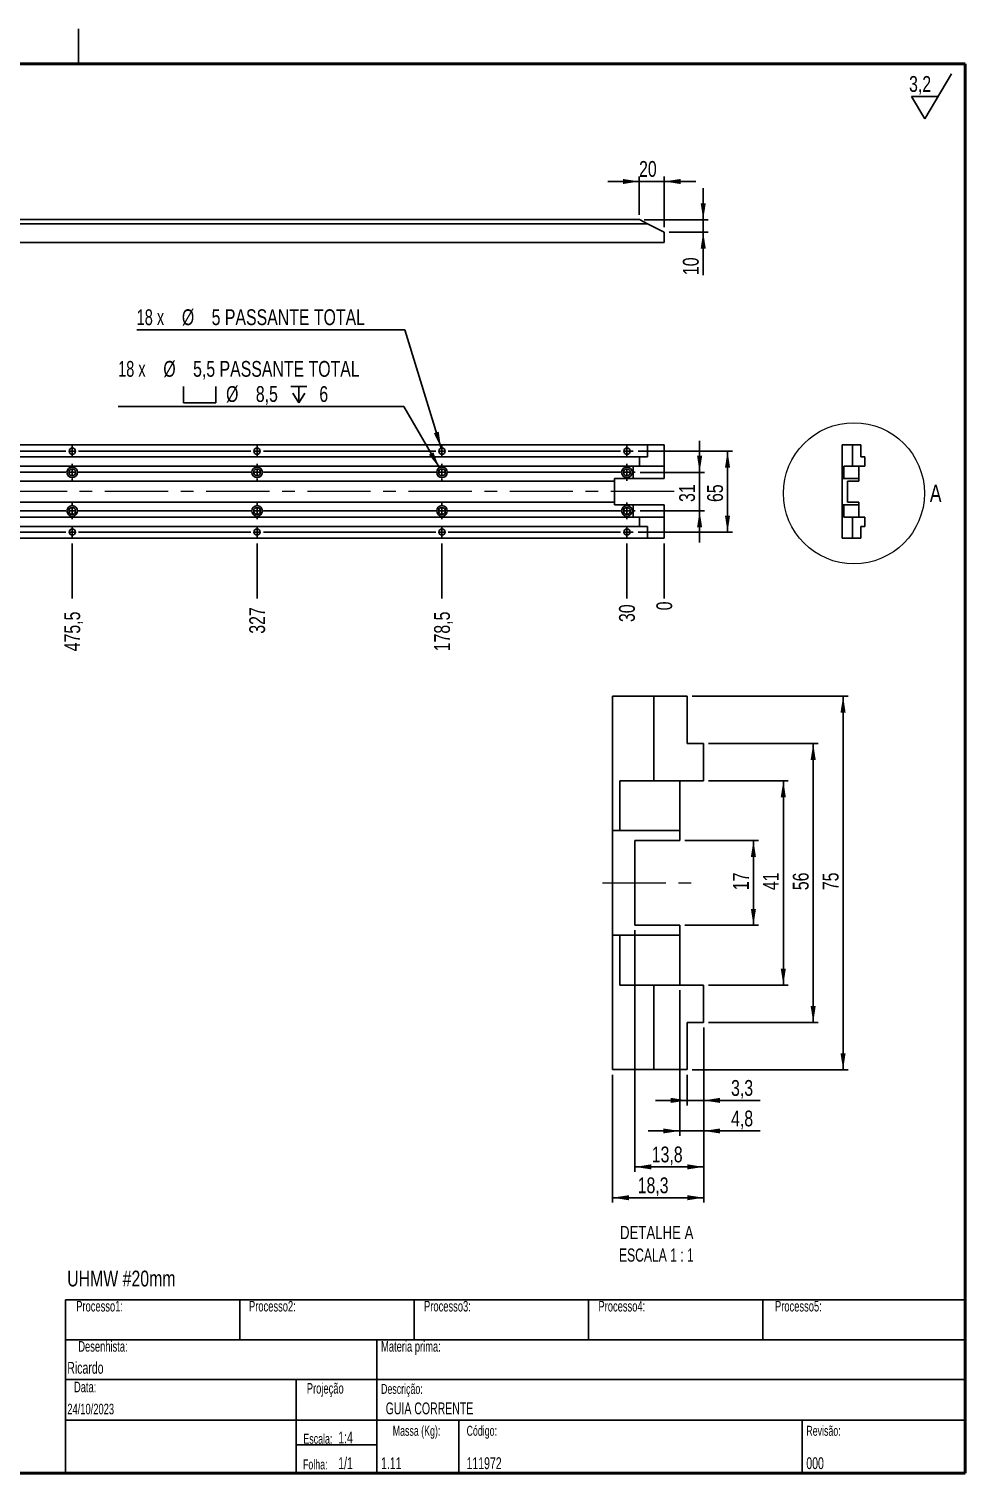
# Model space of a CAD drawing. Header units: millimetres. Extents: x 25 to 1653, y 0 to 1188.
# Drawn here: x 900 to 1653, y 28 to 1188 of the extents above; entities that cross this region are included whole.
import ezdxf

# ---------------------------------------------------------------- set-up
doc = ezdxf.new("R2010")
doc.units = ezdxf.units.MM
doc.header["$LTSCALE"] = 4
doc.linetypes.add('CENTERX2', pattern=[20.32, 12.7, -2.54, 2.54, -2.54])
doc.layers.add('CONTORNO', color=7, linetype='Continuous', lineweight=25)
doc.layers.add('DIMENSÃO', color=7, linetype='Continuous')
doc.styles.add('SLDTEXTSTYLE0', font='TXT', dxfattribs={"width": 0.663})
doc.styles.add('SLDTEXTSTYLE1', font='TXT', dxfattribs={"width": 0.75})
doc.styles.add('SLDTEXTSTYLE6', font='TXT', dxfattribs={"width": 0.6875})
doc.dimstyles.new('SLDDIMSTYLE0', dxfattribs={"dimtxt": 12.7, "dimasz": 13.208, "dimexe": 0, "dimexo": 0.0625, "dimgap": 3.175, "dimtad": 0, "dimtih": 1, "dimtoh": 1, "dimdec": 0, "dimrnd": 1e-09, "dimdsep": 46, "dimtxsty": 'SLDTEXTSTYLE1', "dimblk1": 'NONE', "dimblk2": 'NONE', "dimsah": 1, "dimcen": 0.09, "dimadec": 0, "dimazin": 2, "dimtfac": 1, "dimtdec": 0, "dimtofl": 0, "dimtmove": 0, "dimatfit": 3, "dimldrblk": 'NONE', "dimfxl": 0, "dimfrac": 2, "dimtolj": 1, "dimtzin": 12, "dimarcsym": 0})
doc.dimstyles.new('SLDDIMSTYLE1', dxfattribs={"dimtxt": 12.7, "dimasz": 13.208, "dimexe": 0, "dimexo": 0.0625, "dimgap": 3.175, "dimtad": 0, "dimtih": 1, "dimtoh": 1, "dimdec": 3, "dimrnd": 1e-09, "dimzin": 12, "dimdsep": 46, "dimtxsty": 'SLDTEXTSTYLE1', "dimblk1": 'NONE', "dimblk2": 'NONE', "dimsah": 1, "dimcen": 0.09, "dimadec": 0, "dimazin": 3, "dimtfac": 1, "dimtdec": 3, "dimtofl": 0, "dimtmove": 0, "dimatfit": 3, "dimldrblk": 'NONE', "dimfxl": 0, "dimfrac": 2, "dimtolj": 1, "dimtzin": 12, "dimarcsym": 0})
doc.dimstyles.new('SLDDIMSTYLE2', dxfattribs={"dimtxt": 12.7, "dimasz": 13.208, "dimexe": 0, "dimexo": 0.0625, "dimgap": 3.175, "dimtad": 1, "dimdec": 3, "dimrnd": 1e-09, "dimzin": 12, "dimdsep": 46, "dimtxsty": 'SLDTEXTSTYLE1', "dimsah": 1, "dimcen": 0.09, "dimadec": 0, "dimazin": 3, "dimtfac": 1, "dimtdec": 3, "dimtmove": 0, "dimatfit": 0, "dimfxl": 0, "dimfrac": 2, "dimtolj": 1, "dimtzin": 12, "dimarcsym": 0})
doc.dimstyles.new('SLDDIMSTYLE3', dxfattribs={"dimtxt": 12.7, "dimasz": 13.208, "dimexe": 0, "dimexo": 0.0625, "dimgap": 3.175, "dimtad": 1, "dimdec": 3, "dimrnd": 1e-09, "dimzin": 12, "dimdsep": 46, "dimtxsty": 'SLDTEXTSTYLE1', "dimsah": 1, "dimcen": 0.09, "dimadec": 0, "dimazin": 3, "dimtfac": 1, "dimtdec": 3, "dimtofl": 0, "dimtmove": 0, "dimatfit": 3, "dimfxl": 0, "dimfrac": 2, "dimtolj": 1, "dimtzin": 12, "dimarcsym": 0})
doc.dimstyles.new('SLDDIMSTYLE4', dxfattribs={"dimtxt": 12.7, "dimasz": 13.208, "dimexe": 0, "dimexo": 0.0625, "dimgap": 3.175, "dimtad": 0, "dimtih": 1, "dimtoh": 1, "dimdec": 6, "dimrnd": 1e-09, "dimzin": 12, "dimdsep": 46, "dimtxsty": 'SLDTEXTSTYLE1', "dimsah": 1, "dimcen": 0, "dimadec": 0, "dimazin": 3, "dimtfac": 1, "dimtdec": 3, "dimtofl": 0, "dimtmove": 0, "dimatfit": 3, "dimfxl": 0, "dimfrac": 2, "dimtolj": 1, "dimtzin": 12, "dimarcsym": 0})
doc.dimstyles.new('SLDDIMSTYLE5', dxfattribs={"dimtxt": 12.7, "dimasz": 13.208, "dimexe": 0, "dimexo": 0.0625, "dimgap": 3.175, "dimtad": 0, "dimtih": 1, "dimtoh": 1, "dimdec": 1, "dimrnd": 1e-09, "dimzin": 12, "dimdsep": 46, "dimtxsty": 'SLDTEXTSTYLE1', "dimsah": 1, "dimcen": 0, "dimadec": 0, "dimazin": 3, "dimtfac": 1, "dimtdec": 3, "dimtofl": 0, "dimtmove": 0, "dimatfit": 3, "dimfxl": 0, "dimfrac": 2, "dimtolj": 1, "dimtzin": 12, "dimarcsym": 0})
doc.dimstyles.new('SLDDIMSTYLE6', dxfattribs={"dimtxt": 12.7, "dimasz": 13.208, "dimexe": 0, "dimexo": 0.0625, "dimgap": 3.175, "dimtad": 1, "dimdec": 3, "dimlfac": 0.25, "dimrnd": 1e-09, "dimzin": 12, "dimdsep": 46, "dimtxsty": 'SLDTEXTSTYLE1', "dimsah": 1, "dimcen": 0.09, "dimadec": 0, "dimazin": 3, "dimtfac": 1, "dimtdec": 3, "dimtofl": 0, "dimtmove": 0, "dimatfit": 3, "dimfxl": 0, "dimfrac": 2, "dimtolj": 1, "dimtzin": 12, "dimarcsym": 0})
doc.dimstyles.new('SLDDIMSTYLE7', dxfattribs={"dimtxt": 12.7, "dimasz": 13.208, "dimexe": 0, "dimexo": 0.0625, "dimgap": 3.175, "dimtad": 1, "dimdec": 3, "dimlfac": 0.25, "dimrnd": 1e-09, "dimzin": 12, "dimdsep": 46, "dimtxsty": 'SLDTEXTSTYLE1', "dimsah": 1, "dimcen": 0.09, "dimadec": 0, "dimazin": 3, "dimtfac": 1, "dimtdec": 3, "dimtmove": 0, "dimatfit": 0, "dimfxl": 0, "dimfrac": 2, "dimtolj": 1, "dimtzin": 12, "dimarcsym": 0})

# ---------------------------------------------------------------- blocks, each defined once
blk = doc.blocks.new('SW_SFSYMBOL_0')
at = {"layer": 'CONTORNO', "color": 0}
for p, q in [((12.7, -18.1), (34.1, 18.1)), ((12.7, -18.1), (2, 0)), ((23.4, 0), (2, 0))]:
    blk.add_line(p, q, dxfattribs=at)
at = {"layer": 'CONTORNO', "color": 0, "insert": (0, 16.4), "char_height": 12.7, "attachment_point": 1, "style": 'SLDTEXTSTYLE1'}
blk.add_mtext('3,2', dxfattribs=at)
blk = doc.blocks.new('_D')
at = {"layer": 'CONTORNO'}
blk.add_line((1410.4, 774.8), (1410.4, 730.4), dxfattribs=at)
at = {"layer": 'CONTORNO', "insert": (1404.1, 721), "char_height": 12.7, "attachment_point": 1, "rotation": 90, "style": 'SLDTEXTSTYLE1'}
blk.add_mtext('0', dxfattribs=at)
blk = doc.blocks.new('_None')
blk = doc.blocks.new('_D_1')
at = {"layer": 'CONTORNO'}
blk.add_line((1380.4, 774.8), (1380.4, 730.4), dxfattribs=at)
at = {"layer": 'CONTORNO', "insert": (1374.1, 711.6), "char_height": 12.7, "attachment_point": 1, "rotation": 90, "style": 'SLDTEXTSTYLE1'}
blk.add_mtext('30', dxfattribs=at)
blk = doc.blocks.new('_D_2')
at = {"layer": 'CONTORNO'}
blk.add_line((1231.9, 774.8), (1231.9, 730.4), dxfattribs=at)
at = {"layer": 'CONTORNO', "insert": (1225.6, 688.1), "char_height": 12.7, "attachment_point": 1, "rotation": 90, "style": 'SLDTEXTSTYLE1'}
blk.add_mtext('178,5', dxfattribs=at)
blk = doc.blocks.new('_D_3')
at = {"layer": 'CONTORNO'}
blk.add_line((1083.4, 774.8), (1083.4, 730.4), dxfattribs=at)
at = {"layer": 'CONTORNO', "insert": (1077.1, 702.2), "char_height": 12.7, "attachment_point": 1, "rotation": 90, "style": 'SLDTEXTSTYLE1'}
blk.add_mtext('327', dxfattribs=at)
blk = doc.blocks.new('_D_4')
at = {"layer": 'CONTORNO'}
blk.add_line((934.9, 774.8), (934.9, 730.4), dxfattribs=at)
at = {"layer": 'CONTORNO', "insert": (928.6, 688.1), "char_height": 12.7, "attachment_point": 1, "rotation": 90, "style": 'SLDTEXTSTYLE1'}
blk.add_mtext('475,5', dxfattribs=at)
blk = doc.blocks.new('_D_5')
at = {"layer": 'CONTORNO'}
blk.add_line((786.4, 774.8), (786.4, 730.4), dxfattribs=at)
at = {"layer": 'CONTORNO', "insert": (780.1, 702.2), "char_height": 12.7, "attachment_point": 1, "rotation": 90, "style": 'SLDTEXTSTYLE1'}
blk.add_mtext('624', dxfattribs=at)
blk = doc.blocks.new('_D_6')
at = {"layer": 'CONTORNO'}
blk.add_line((637.9, 774.8), (637.9, 730.4), dxfattribs=at)
at = {"layer": 'CONTORNO', "insert": (631.6, 688.1), "char_height": 12.7, "attachment_point": 1, "rotation": 90, "style": 'SLDTEXTSTYLE1'}
blk.add_mtext('772,5', dxfattribs=at)
blk = doc.blocks.new('_D_7')
at = {"layer": 'CONTORNO'}
blk.add_line((489.4, 774.8), (489.4, 730.4), dxfattribs=at)
at = {"layer": 'CONTORNO', "insert": (483.1, 702.2), "char_height": 12.7, "attachment_point": 1, "rotation": 90, "style": 'SLDTEXTSTYLE1'}
blk.add_mtext('921', dxfattribs=at)
blk = doc.blocks.new('_D_8')
at = {"layer": 'CONTORNO'}
blk.add_line((340.9, 774.8), (340.9, 730.4), dxfattribs=at)
at = {"layer": 'CONTORNO', "insert": (334.6, 678.8), "char_height": 12.7, "attachment_point": 1, "rotation": 90, "style": 'SLDTEXTSTYLE1'}
blk.add_mtext('1069,5', dxfattribs=at)
blk = doc.blocks.new('_D_9')
at = {"layer": 'CONTORNO'}
blk.add_line((192.4, 774.8), (192.4, 730.4), dxfattribs=at)
at = {"layer": 'CONTORNO', "insert": (186.1, 692.8), "char_height": 12.7, "attachment_point": 1, "rotation": 90, "style": 'SLDTEXTSTYLE1'}
blk.add_mtext('1218', dxfattribs=at)
blk = doc.blocks.new('_D_10')
at = {"layer": 'CONTORNO'}
blk.add_line((162.4, 774.8), (162.4, 730.4), dxfattribs=at)
at = {"layer": 'CONTORNO', "insert": (156.1, 692.8), "char_height": 12.7, "attachment_point": 1, "rotation": 90, "style": 'SLDTEXTSTYLE1'}
blk.add_mtext('1248', dxfattribs=at)
blk = doc.blocks.new('_D_11')
at = {"layer": 'CONTORNO'}
for p, q in [((1438.8, 831.8), (1438.8, 857.2)), ((1391.2, 831.8), (1442.8, 831.8)), ((1438.8, 831.8), (1438.8, 800.8)), ((1391.2, 800.8), (1442.8, 800.8)), ((1438.8, 800.8), (1438.8, 775.4))]:
    blk.add_line(p, q, dxfattribs=at)
for points in [[(1438.8, 831.8), (1440.9, 845.1), (1436.8, 845.1)], [(1438.8, 800.8), (1436.8, 787.6), (1440.9, 787.6)]]:
    blk.add_solid(points, dxfattribs=at)
at = {"layer": 'CONTORNO', "insert": (1422.4, 808), "char_height": 12.7, "attachment_point": 1, "rotation": 90, "style": 'SLDTEXTSTYLE1'}
blk.add_mtext('31', dxfattribs=at)
blk = doc.blocks.new('_D_12')
at = {"layer": 'CONTORNO'}
for p, q in [((1389.4, 848.8), (1465.3, 848.8)), ((1461.3, 783.8), (1461.3, 848.8)), ((1389.4, 783.8), (1465.3, 783.8))]:
    blk.add_line(p, q, dxfattribs=at)
for points in [[(1461.3, 848.8), (1459.2, 835.6), (1463.3, 835.6)], [(1461.3, 783.8), (1463.3, 797.1), (1459.2, 797.1)]]:
    blk.add_solid(points, dxfattribs=at)
at = {"layer": 'CONTORNO', "insert": (1444.9, 808), "char_height": 12.7, "attachment_point": 1, "rotation": 90, "style": 'SLDTEXTSTYLE1'}
blk.add_mtext('65', dxfattribs=at)
blk = doc.blocks.new('_D_13')
at = {"layer": 'CONTORNO'}
for p, q in [((1202.2, 946.4), (986.7, 946.4)), ((1231.2, 851.2), (1202.2, 946.4))]:
    blk.add_line(p, q, dxfattribs=at)
blk.add_solid([(1231.2, 851.2), (1229.3, 864.5), (1225.4, 863.3)], dxfattribs=at)
at = {"layer": 'CONTORNO', "char_height": 12.7, "attachment_point": 1}
for s, insert, style in [('18 x', (986.7, 962.8), 'SLDTEXTSTYLE6'), ('%%c', (1023, 962.8), 'SLDTEXTSTYLE1'), ('5 PASSANTE TOTAL', (1046.9, 962.8), 'SLDTEXTSTYLE1')]:
    blk.add_mtext(s, dxfattribs=dict(at, insert=insert, style=style))
blk = doc.blocks.new('SW_SYMBOL_HOLE_SPOT')
at = {"layer": 'CONTORNO', "color": 0}
for p, q in [((0, 3500), (0, 300)), ((6400, 300), (6400, 3500)), ((0, 300), (6400, 300))]:
    blk.add_line(p, q, dxfattribs=at)
blk = doc.blocks.new('SW_SYMBOL_HOLE_DEPTH')
at = {"layer": 'CONTORNO', "color": 0}
for p, q in [((0, 3500), (3200, 3500)), ((1600, 3500), (1600, 300)), ((400, 2220), (1600, 300)), ((2800, 2220), (1600, 300))]:
    blk.add_line(p, q, dxfattribs=at)
blk = doc.blocks.new('_D_14')
at = {"layer": 'CONTORNO'}
for p, q in [((1201.4, 884.7), (971.8, 884.7)), ((1229.8, 835.5), (1201.4, 884.7))]:
    blk.add_line(p, q, dxfattribs=at)
blk.add_solid([(1229.8, 835.5), (1225, 848), (1221.4, 846)], dxfattribs=at)
at = {"layer": 'CONTORNO', "xscale": 0.00405556640625, "yscale": 0.00405556640625, "zscale": 0.00405556640625}
for name, p in [('SW_SYMBOL_HOLE_SPOT', (1024.2, 886.5)), ('SW_SYMBOL_HOLE_DEPTH', (1110.5, 886.5))]:
    blk.add_blockref(name, p, dxfattribs=at)
at = {"layer": 'CONTORNO', "char_height": 12.7, "attachment_point": 1}
for s, insert, style in [('18 x', (971.8, 921.3), 'SLDTEXTSTYLE6'), ('%%c', (1008.1, 921.3), 'SLDTEXTSTYLE1'), ('5,5 PASSANTE TOTAL', (1032, 921.3), 'SLDTEXTSTYLE1'), ('%%c', (1058.5, 901.1), 'SLDTEXTSTYLE1'), ('8,5', (1082.4, 901.1), 'SLDTEXTSTYLE1'), ('6', (1133.4, 901.1), 'SLDTEXTSTYLE1')]:
    blk.add_mtext(s, dxfattribs=dict(at, insert=insert, style=style))
blk = doc.blocks.new('SW_CENTERMARKSYMBOL_0')
at = {"layer": 'CONTORNO', "color": 0}
for p, q in [((-1039.5, 5), (-1039.5, 6.75)), ((-1039.5, 0), (-1039.5, 2.5)), ((-891, 5), (-891, 6.75)), ((-891, 0), (-891, 2.5)), ((-742.5, 5), (-742.5, 6.75)), ((-742.5, 0), (-742.5, 2.5)), ((-594, 5), (-594, 6.75)), ((-594, 0), (-594, 2.5)), ((-445.5, 5), (-445.5, 6.75)), ((-445.5, 0), (-445.5, 2.5)), ((-297, 5), (-297, 6.75)), ((-297, 0), (-297, 2.5)), ((-148.5, 5), (-148.5, 6.75)), ((-148.5, 0), (-148.5, 2.5)), ((0, 0), (-2.5, 0)), ((0, 5), (0, 6.75)), ((0, 0), (0, 2.5)), ((0, 0), (0, -2.5)), ((0, 0), (2.5, 0)), ((143.5, 0), (5, 0)), ((148.5, 0), (146, 0)), ((148.5, 5), (148.5, 6.75)), ((148.5, 0), (148.5, 2.5)), ((148.5, 0), (148.5, -2.5)), ((148.5, 0), (151, 0)), ((153.5, 0), (155.25, 0)), ((-1044.5, 0), (-1046.25, 0)), ((-1039.5, 0), (-1042, 0)), ((-1039.5, 0), (-1039.5, -2.5)), ((-1039.5, 0), (-1037, 0)), ((-1039.5, -5), (-1039.5, -6.75)), ((-896, 0), (-1034.5, 0)), ((-891, 0), (-893.5, 0)), ((-891, 0), (-891, -2.5)), ((-891, 0), (-888.5, 0)), ((-891, -5), (-891, -6.75)), ((-747.5, 0), (-886, 0)), ((-742.5, 0), (-745, 0)), ((-742.5, 0), (-742.5, -2.5)), ((-742.5, 0), (-740, 0)), ((-742.5, -5), (-742.5, -6.75)), ((-599, 0), (-737.5, 0)), ((-594, 0), (-596.5, 0)), ((-594, 0), (-594, -2.5)), ((-594, 0), (-591.5, 0)), ((-594, -5), (-594, -6.75)), ((-450.5, 0), (-589, 0)), ((-445.5, 0), (-448, 0)), ((-445.5, 0), (-445.5, -2.5)), ((-445.5, 0), (-443, 0)), ((-445.5, -5), (-445.5, -6.75)), ((-302, 0), (-440.5, 0)), ((-297, 0), (-299.5, 0)), ((-297, 0), (-297, -2.5)), ((-297, 0), (-294.5, 0)), ((-297, -5), (-297, -6.75)), ((-153.5, 0), (-292, 0)), ((-148.5, 0), (-151, 0)), ((-148.5, 0), (-148.5, -2.5)), ((-148.5, 0), (-146, 0)), ((-148.5, -5), (-148.5, -6.75)), ((-5, 0), (-143.5, 0)), ((0, -5), (0, -6.75)), ((148.5, -5), (148.5, -6.75))]:
    blk.add_line(p, q, dxfattribs=at)
blk = doc.blocks.new('SW_CENTERMARKSYMBOL_1')
at = {"layer": 'CONTORNO', "color": 0}
for p, q in [((-1039.5, 5), (-1039.5, 6.75)), ((-1039.5, 0), (-1039.5, 2.5)), ((-891, 5), (-891, 6.75)), ((-891, 0), (-891, 2.5)), ((-742.5, 5), (-742.5, 6.75)), ((-742.5, 0), (-742.5, 2.5)), ((-594, 5), (-594, 6.75)), ((-594, 0), (-594, 2.5)), ((-445.5, 5), (-445.5, 6.75)), ((-445.5, 0), (-445.5, 2.5)), ((-297, 5), (-297, 6.75)), ((-297, 0), (-297, 2.5)), ((-148.5, 5), (-148.5, 6.75)), ((-148.5, 0), (-148.5, 2.5)), ((-5, 0), (-143.5, 0)), ((0, 0), (-2.5, 0)), ((0, 5), (0, 6.75)), ((0, 0), (0, 2.5)), ((0, 0), (0, -2.5)), ((0, 0), (2.5, 0)), ((143.5, 0), (5, 0)), ((148.5, 0), (146, 0)), ((148.5, 5), (148.5, 6.75)), ((148.5, 0), (148.5, 2.5)), ((148.5, 0), (148.5, -2.5)), ((148.5, 0), (151, 0)), ((153.5, 0), (155.25, 0)), ((-1044.5, 0), (-1046.25, 0)), ((-1039.5, 0), (-1042, 0)), ((-1039.5, 0), (-1039.5, -2.5)), ((-1039.5, 0), (-1037, 0)), ((-1039.5, -5), (-1039.5, -6.75)), ((-896, 0), (-1034.5, 0)), ((-891, 0), (-893.5, 0)), ((-891, 0), (-891, -2.5)), ((-891, 0), (-888.5, 0)), ((-891, -5), (-891, -6.75)), ((-747.5, 0), (-886, 0)), ((-742.5, 0), (-745, 0)), ((-742.5, 0), (-742.5, -2.5)), ((-742.5, 0), (-740, 0)), ((-742.5, -5), (-742.5, -6.75)), ((-599, 0), (-737.5, 0)), ((-594, 0), (-596.5, 0)), ((-594, 0), (-594, -2.5)), ((-594, 0), (-591.5, 0)), ((-594, -5), (-594, -6.75)), ((-450.5, 0), (-589, 0)), ((-445.5, 0), (-448, 0)), ((-445.5, 0), (-445.5, -2.5)), ((-445.5, 0), (-443, 0)), ((-445.5, -5), (-445.5, -6.75)), ((-302, 0), (-440.5, 0)), ((-297, 0), (-299.5, 0)), ((-297, 0), (-297, -2.5)), ((-297, 0), (-294.5, 0)), ((-297, -5), (-297, -6.75)), ((-153.5, 0), (-292, 0)), ((-148.5, 0), (-151, 0)), ((-148.5, 0), (-148.5, -2.5)), ((-148.5, 0), (-146, 0)), ((-148.5, -5), (-148.5, -6.75)), ((0, -5), (0, -6.75)), ((148.5, -5), (148.5, -6.75))]:
    blk.add_line(p, q, dxfattribs=at)
blk = doc.blocks.new('SW_CENTERMARKSYMBOL_2')
at = {"layer": 'CONTORNO', "color": 0}
for p, q in [((-1039.5, 2.5), (-1039.5, 5)), ((-1039.5, 0), (-1039.5, 2.5)), ((-891, 2.5), (-891, 5)), ((-891, 0), (-891, 2.5)), ((-742.5, 2.5), (-742.5, 5)), ((-742.5, 0), (-742.5, 2.5)), ((-594, 2.5), (-594, 5)), ((-594, 0), (-594, 2.5)), ((-445.5, 2.5), (-445.5, 5)), ((-445.5, 0), (-445.5, 2.5)), ((-297, 2.5), (-297, 5)), ((-297, 0), (-297, 2.5)), ((-148.5, 2.5), (-148.5, 5)), ((-148.5, 0), (-148.5, 2.5)), ((-5, 0), (-143.5, 0)), ((0, 0), (-2.5, 0)), ((0, 2.5), (0, 5)), ((0, 0), (0, 2.5)), ((0, 0), (0, -2.5)), ((0, 0), (2.5, 0)), ((143.5, 0), (5, 0)), ((148.5, 0), (146, 0)), ((148.5, 2.5), (148.5, 5)), ((148.5, 0), (148.5, 2.5)), ((148.5, 0), (148.5, -2.5)), ((148.5, 0), (151, 0)), ((151, 0), (153.5, 0)), ((-1042, 0), (-1044.5, 0)), ((-1039.5, 0), (-1042, 0)), ((-1039.5, 0), (-1039.5, -2.5)), ((-1039.5, 0), (-1037, 0)), ((-1039.5, -2.5), (-1039.5, -5)), ((-896, 0), (-1034.5, 0)), ((-891, 0), (-893.5, 0)), ((-891, 0), (-891, -2.5)), ((-891, 0), (-888.5, 0)), ((-891, -2.5), (-891, -5)), ((-747.5, 0), (-886, 0)), ((-742.5, 0), (-745, 0)), ((-742.5, 0), (-742.5, -2.5)), ((-742.5, 0), (-740, 0)), ((-742.5, -2.5), (-742.5, -5)), ((-599, 0), (-737.5, 0)), ((-594, 0), (-596.5, 0)), ((-594, 0), (-594, -2.5)), ((-594, 0), (-591.5, 0)), ((-594, -2.5), (-594, -5)), ((-450.5, 0), (-589, 0)), ((-445.5, 0), (-448, 0)), ((-445.5, 0), (-445.5, -2.5)), ((-445.5, 0), (-443, 0)), ((-445.5, -2.5), (-445.5, -5)), ((-302, 0), (-440.5, 0)), ((-297, 0), (-299.5, 0)), ((-297, 0), (-297, -2.5)), ((-297, 0), (-294.5, 0)), ((-297, -2.5), (-297, -5)), ((-153.5, 0), (-292, 0)), ((-148.5, 0), (-151, 0)), ((-148.5, 0), (-148.5, -2.5)), ((-148.5, 0), (-146, 0)), ((-148.5, -2.5), (-148.5, -5)), ((0, -2.5), (0, -5)), ((148.5, -2.5), (148.5, -5))]:
    blk.add_line(p, q, dxfattribs=at)
blk = doc.blocks.new('SW_CENTERMARKSYMBOL_3')
at = {"layer": 'CONTORNO', "color": 0}
for p, q in [((-1039.5, 2.5), (-1039.5, 5)), ((-1039.5, 0), (-1039.5, 2.5)), ((-891, 2.5), (-891, 5)), ((-891, 0), (-891, 2.5)), ((-742.5, 2.5), (-742.5, 5)), ((-742.5, 0), (-742.5, 2.5)), ((-594, 2.5), (-594, 5)), ((-594, 0), (-594, 2.5)), ((-445.5, 2.5), (-445.5, 5)), ((-445.5, 0), (-445.5, 2.5)), ((-297, 2.5), (-297, 5)), ((-297, 0), (-297, 2.5)), ((-148.5, 2.5), (-148.5, 5)), ((-148.5, 0), (-148.5, 2.5)), ((-5, 0), (-143.5, 0)), ((0, 0), (-2.5, 0)), ((0, 2.5), (0, 5)), ((0, 0), (0, 2.5)), ((0, 0), (0, -2.5)), ((0, 0), (2.5, 0)), ((143.5, 0), (5, 0)), ((148.5, 0), (146, 0)), ((148.5, 2.5), (148.5, 5)), ((148.5, 0), (148.5, 2.5)), ((148.5, 0), (148.5, -2.5)), ((148.5, 0), (151, 0)), ((151, 0), (153.5, 0)), ((-1042, 0), (-1044.5, 0)), ((-1039.5, 0), (-1042, 0)), ((-1039.5, 0), (-1039.5, -2.5)), ((-1039.5, 0), (-1037, 0)), ((-1039.5, -2.5), (-1039.5, -5)), ((-896, 0), (-1034.5, 0)), ((-891, 0), (-893.5, 0)), ((-891, 0), (-891, -2.5)), ((-891, 0), (-888.5, 0)), ((-891, -2.5), (-891, -5)), ((-747.5, 0), (-886, 0)), ((-742.5, 0), (-745, 0)), ((-742.5, 0), (-742.5, -2.5)), ((-742.5, 0), (-740, 0)), ((-742.5, -2.5), (-742.5, -5)), ((-599, 0), (-737.5, 0)), ((-594, 0), (-596.5, 0)), ((-594, 0), (-594, -2.5)), ((-594, 0), (-591.5, 0)), ((-594, -2.5), (-594, -5)), ((-450.5, 0), (-589, 0)), ((-445.5, 0), (-448, 0)), ((-445.5, 0), (-445.5, -2.5)), ((-445.5, 0), (-443, 0)), ((-445.5, -2.5), (-445.5, -5)), ((-302, 0), (-440.5, 0)), ((-297, 0), (-299.5, 0)), ((-297, 0), (-297, -2.5)), ((-297, 0), (-294.5, 0)), ((-297, -2.5), (-297, -5)), ((-153.5, 0), (-292, 0)), ((-148.5, 0), (-151, 0)), ((-148.5, 0), (-148.5, -2.5)), ((-148.5, 0), (-146, 0)), ((-148.5, -2.5), (-148.5, -5)), ((0, -2.5), (0, -5)), ((148.5, -2.5), (148.5, -5))]:
    blk.add_line(p, q, dxfattribs=at)
blk = doc.blocks.new('_D_15')
at = {"layer": 'CONTORNO'}
for p, q in [((1426.9, 536), (1486.1, 536)), ((1482.1, 468), (1482.1, 536)), ((1426.9, 468), (1486.1, 468))]:
    blk.add_line(p, q, dxfattribs=at)
for points in [[(1482.1, 536), (1480, 522.8), (1484.1, 522.8)], [(1482.1, 468), (1484.1, 481.2), (1480, 481.2)]]:
    blk.add_solid(points, dxfattribs=at)
at = {"layer": 'CONTORNO', "insert": (1465.7, 496.2), "char_height": 12.7, "attachment_point": 1, "rotation": 90, "style": 'SLDTEXTSTYLE1'}
blk.add_mtext('17', dxfattribs=at)
blk = doc.blocks.new('_D_16')
at = {"layer": 'CONTORNO'}
for p, q in [((1446.1, 584), (1510.1, 584)), ((1506.1, 420), (1506.1, 584)), ((1446.1, 420), (1510.1, 420))]:
    blk.add_line(p, q, dxfattribs=at)
for points in [[(1506.1, 584), (1504, 570.8), (1508.1, 570.8)], [(1506.1, 420), (1508.1, 433.2), (1504, 433.2)]]:
    blk.add_solid(points, dxfattribs=at)
at = {"layer": 'CONTORNO', "insert": (1489.7, 496.2), "char_height": 12.7, "attachment_point": 1, "rotation": 90, "style": 'SLDTEXTSTYLE1'}
blk.add_mtext('41', dxfattribs=at)
blk = doc.blocks.new('_D_17')
at = {"layer": 'CONTORNO'}
for p, q in [((1446.1, 614), (1534.1, 614)), ((1530.1, 390), (1530.1, 614)), ((1446.1, 390), (1534.1, 390))]:
    blk.add_line(p, q, dxfattribs=at)
for points in [[(1530.1, 614), (1528, 600.8), (1532.1, 600.8)], [(1530.1, 390), (1532.1, 403.2), (1528, 403.2)]]:
    blk.add_solid(points, dxfattribs=at)
at = {"layer": 'CONTORNO', "insert": (1513.7, 496.2), "char_height": 12.7, "attachment_point": 1, "rotation": 90, "style": 'SLDTEXTSTYLE1'}
blk.add_mtext('56', dxfattribs=at)
blk = doc.blocks.new('_D_18')
at = {"layer": 'CONTORNO'}
for p, q in [((1432.9, 652), (1558.1, 652)), ((1554.1, 352), (1554.1, 652)), ((1432.9, 352), (1558.1, 352))]:
    blk.add_line(p, q, dxfattribs=at)
for points in [[(1554.1, 652), (1552, 638.8), (1556.1, 638.8)], [(1554.1, 352), (1556.1, 365.2), (1552, 365.2)]]:
    blk.add_solid(points, dxfattribs=at)
at = {"layer": 'CONTORNO', "insert": (1537.7, 496.2), "char_height": 12.7, "attachment_point": 1, "rotation": 90, "style": 'SLDTEXTSTYLE1'}
blk.add_mtext('75', dxfattribs=at)
blk = doc.blocks.new('_D_19')
at = {"layer": 'CONTORNO'}
for p, q in [((1442.1, 386), (1442.1, 323.3)), ((1428.9, 348), (1428.9, 323.3)), ((1428.9, 327.3), (1403.5, 327.3)), ((1442.1, 327.3), (1428.9, 327.3)), ((1442.1, 327.3), (1487.6, 327.3))]:
    blk.add_line(p, q, dxfattribs=at)
for points in [[(1428.9, 327.3), (1415.7, 329.4), (1415.7, 325.3)], [(1442.1, 327.3), (1455.3, 325.3), (1455.3, 329.4)]]:
    blk.add_solid(points, dxfattribs=at)
at = {"layer": 'CONTORNO', "insert": (1464.1, 343.7), "char_height": 12.7, "attachment_point": 1, "style": 'SLDTEXTSTYLE1'}
blk.add_mtext('3,3', dxfattribs=at)
blk = doc.blocks.new('_D_20')
at = {"layer": 'CONTORNO'}
for p, q in [((1422.9, 416), (1422.9, 298.8)), ((1442.1, 386), (1442.1, 298.8)), ((1422.9, 302.8), (1397.5, 302.8)), ((1442.1, 302.8), (1422.9, 302.8)), ((1442.1, 302.8), (1487.6, 302.8))]:
    blk.add_line(p, q, dxfattribs=at)
for points in [[(1422.9, 302.8), (1409.7, 304.8), (1409.7, 300.8)], [(1442.1, 302.8), (1455.3, 300.8), (1455.3, 304.8)]]:
    blk.add_solid(points, dxfattribs=at)
at = {"layer": 'CONTORNO', "insert": (1464.1, 319.2), "char_height": 12.7, "attachment_point": 1, "style": 'SLDTEXTSTYLE1'}
blk.add_mtext('4,8', dxfattribs=at)
blk = doc.blocks.new('_D_21')
at = {"layer": 'CONTORNO'}
for p, q in [((1386.9, 464), (1386.9, 269.9)), ((1442.1, 386), (1442.1, 269.9)), ((1442.1, 273.9), (1386.9, 273.9))]:
    blk.add_line(p, q, dxfattribs=at)
for points in [[(1386.9, 273.9), (1400.1, 271.9), (1400.1, 276)], [(1442.1, 273.9), (1428.9, 276), (1428.9, 271.9)]]:
    blk.add_solid(points, dxfattribs=at)
at = {"layer": 'CONTORNO', "insert": (1400.4, 290.3), "char_height": 12.7, "attachment_point": 1, "style": 'SLDTEXTSTYLE1'}
blk.add_mtext('13,8', dxfattribs=at)
blk = doc.blocks.new('_D_22')
at = {"layer": 'CONTORNO'}
for p, q in [((1442.1, 386), (1442.1, 245.2)), ((1368.9, 348), (1368.9, 245.2)), ((1442.1, 249.2), (1368.9, 249.2))]:
    blk.add_line(p, q, dxfattribs=at)
for points in [[(1368.9, 249.2), (1382.1, 247.1), (1382.1, 251.2)], [(1442.1, 249.2), (1428.9, 251.2), (1428.9, 247.1)]]:
    blk.add_solid(points, dxfattribs=at)
at = {"layer": 'CONTORNO', "insert": (1389.1, 265.5), "char_height": 12.7, "attachment_point": 1, "style": 'SLDTEXTSTYLE1'}
blk.add_mtext('18,3', dxfattribs=at)
blk = doc.blocks.new('_D_23')
at = {"layer": 'CONTORNO'}
for p, q in [((1390.4, 1038.8), (1390.4, 1069.5)), ((1410.4, 1028.8), (1410.4, 1069.5)), ((1390.4, 1065.5), (1365, 1065.5)), ((1390.4, 1065.5), (1410.4, 1065.5)), ((1410.4, 1065.5), (1435.8, 1065.5))]:
    blk.add_line(p, q, dxfattribs=at)
for points in [[(1390.4, 1065.5), (1377.2, 1067.5), (1377.2, 1063.4)], [(1410.4, 1065.5), (1423.6, 1063.4), (1423.6, 1067.5)]]:
    blk.add_solid(points, dxfattribs=at)
at = {"layer": 'CONTORNO', "insert": (1390.2, 1081.9), "char_height": 12.7, "attachment_point": 1, "style": 'SLDTEXTSTYLE1'}
blk.add_mtext('20', dxfattribs=at)
blk = doc.blocks.new('_D_24')
at = {"layer": 'CONTORNO'}
for p, q in [((1441.7, 1034.8), (1441.7, 1060.2)), ((1394.4, 1034.8), (1445.7, 1034.8)), ((1441.7, 1034.8), (1441.7, 1024.8)), ((1414.4, 1024.8), (1445.7, 1024.8)), ((1441.7, 1024.8), (1441.7, 990.3))]:
    blk.add_line(p, q, dxfattribs=at)
for points in [[(1441.7, 1034.8), (1443.8, 1048), (1439.7, 1048)], [(1441.7, 1024.8), (1439.7, 1011.6), (1443.8, 1011.6)]]:
    blk.add_solid(points, dxfattribs=at)
at = {"layer": 'CONTORNO', "insert": (1425.4, 990.3), "char_height": 12.7, "attachment_point": 1, "rotation": 90, "style": 'SLDTEXTSTYLE1'}
blk.add_mtext('10', dxfattribs=at)

msp = doc.modelspace()

# ---------------------------------------------------------------- linework, layer by layer
at = {"color": 7, "linetype": 'Continuous', "lineweight": 50}
for p, q in [((100, 1160), (1652, 1160)), ((1652, 1160), (1652, 28)), ((1652, 28), (100, 28))]:
    msp.add_line(p, q, dxfattribs=at)
at = {"color": 7, "linetype": 'Continuous', "lineweight": 25}
for p, q in [((182.426734, 1034.8153035), (1390.426734, 1034.8153035)), ((1397.026734, 1031.5153035), (1390.426734, 1034.8153035)), ((1397.026734, 1031.5153035), (175.826734, 1031.5153035)), ((1410.426734, 1024.8153035), (1397.026734, 1031.5153035)), ((1410.426734, 1024.8153035), (1410.426734, 1016.5153035)), ((1410.426734, 1016.5153035), (162.426734, 1016.5153035)), ((1397.026734, 853.8495432), (175.826734, 853.8495432)), ((1397.026734, 844.3495432), (1397.026734, 853.8495432)), ((1397.026734, 853.8495432), (1410.426734, 853.8495432)), ((1410.426734, 853.8495432), (1410.426734, 836.8495432)), ((1553.2506236, 853.8495432), (1561.5506236, 853.8495432)), ((1553.2506236, 826.8495432), (1553.2506236, 853.8495432)), ((1561.5506236, 836.8495432), (1561.5506236, 853.8495432)), ((1561.5506236, 853.8495432), (1568.2506236, 853.8495432)), ((1568.2506236, 853.8495432), (1568.2506236, 844.3495432)), ((182.426734, 844.3495432), (1390.426734, 844.3495432)), ((182.426734, 836.8495432), (1390.426734, 836.8495432)), ((1385.426734, 826.8495432), (1385.426734, 836.8495432)), ((1390.426734, 836.8495432), (1390.426734, 844.3495432)), ((1390.426734, 844.3495432), (1397.026734, 844.3495432)), ((1410.426734, 836.8495432), (1390.426734, 836.8495432)), ((1410.426734, 836.8495432), (1410.426734, 826.8495432)), ((1554.7506236, 826.8495432), (1554.7506236, 836.8495432)), ((1554.7506236, 836.8495432), (1561.5506236, 836.8495432)), ((1571.5506236, 836.8495432), (1561.5506236, 836.8495432)), ((1566.7506236, 836.8495432), (1566.7506236, 826.8495432)), ((1568.2506236, 844.3495432), (1571.5506236, 844.3495432)), ((1571.5506236, 844.3495432), (1571.5506236, 836.8495432)), ((1370.426734, 824.8495432), (202.426734, 824.8495432)), ((1370.426734, 824.8495432), (1370.426734, 826.8495432)), ((1370.426734, 826.8495432), (1385.426734, 826.8495432)), ((1370.426734, 807.8495432), (1370.426734, 824.8495432)), ((1410.426734, 826.8495432), (1385.426734, 826.8495432)), ((1554.7506236, 826.8495432), (1553.2506236, 826.8495432)), ((1553.2506236, 826.8495432), (1553.2506236, 805.8495432)), ((1566.7506236, 826.8495432), (1554.7506236, 826.8495432)), ((1566.7506236, 824.8495432), (1557.7506236, 824.8495432)), ((1557.7506236, 824.8495432), (1557.7506236, 807.8495432)), ((1566.7506236, 826.8495432), (1566.7506236, 824.8495432)), ((202.426734, 807.8495432), (1370.426734, 807.8495432)), ((1370.426734, 805.8495432), (1370.426734, 807.8495432)), ((1385.426734, 805.8495432), (1370.426734, 805.8495432)), ((1385.426734, 795.8495432), (1385.426734, 805.8495432)), ((1385.426734, 805.8495432), (1410.426734, 805.8495432)), ((1410.426734, 805.8495432), (1410.426734, 795.8495432)), ((1554.7506236, 805.8495432), (1553.2506236, 805.8495432)), ((1553.2506236, 778.8495432), (1553.2506236, 805.8495432)), ((1554.7506236, 795.8495432), (1554.7506236, 805.8495432)), ((1554.7506236, 805.8495432), (1566.7506236, 805.8495432)), ((1557.7506236, 807.8495432), (1566.7506236, 807.8495432)), ((1566.7506236, 807.8495432), (1566.7506236, 805.8495432)), ((1566.7506236, 805.8495432), (1566.7506236, 795.8495432)), ((182.426734, 795.8495432), (1390.426734, 795.8495432)), ((1390.426734, 788.3495432), (1390.426734, 795.8495432)), ((1390.426734, 795.8495432), (1410.426734, 795.8495432)), ((1410.426734, 795.8495432), (1410.426734, 778.8495432)), ((1561.5506236, 795.8495432), (1554.7506236, 795.8495432)), ((1561.5506236, 778.8495432), (1561.5506236, 795.8495432)), ((1561.5506236, 795.8495432), (1571.5506236, 795.8495432)), ((1571.5506236, 795.8495432), (1571.5506236, 788.3495432)), ((1397.026734, 778.8495432), (175.826734, 778.8495432)), ((182.426734, 788.3495432), (1390.426734, 788.3495432)), ((1397.026734, 788.3495432), (1390.426734, 788.3495432)), ((1397.026734, 778.8495432), (1397.026734, 788.3495432)), ((1410.426734, 778.8495432), (1397.026734, 778.8495432)), ((1561.5506236, 778.8495432), (1553.2506236, 778.8495432)), ((1568.2506236, 778.8495432), (1561.5506236, 778.8495432)), ((1568.2506236, 788.3495432), (1568.2506236, 778.8495432)), ((1571.5506236, 788.3495432), (1568.2506236, 788.3495432)), ((1368.8734321, 652.0265952), (1402.0734332, 652.0265952)), ((1368.8734321, 544.0265886), (1368.8734321, 652.0265952)), ((1402.0734332, 584.0265915), (1402.0734332, 652.0265952)), ((1402.0734332, 652.0265952), (1428.8734326, 652.0265952)), ((1428.8734326, 652.0265952), (1428.8734326, 614.0265927)), ((1428.8734326, 614.0265927), (1442.0734344, 614.0265927)), ((1442.0734344, 614.0265927), (1442.0734344, 584.0265915)), ((1374.873433, 544.0265886), (1374.873433, 584.0265915)), ((1374.873433, 584.0265915), (1402.0734332, 584.0265915)), ((1442.0734344, 584.0265915), (1402.0734332, 584.0265915)), ((1422.8734335, 584.0265915), (1422.8734335, 544.0265886)), ((1374.873433, 544.0265886), (1368.8734321, 544.0265886)), ((1368.8734321, 544.0265886), (1368.8734321, 460.0265898)), ((1422.8734335, 544.0265886), (1374.873433, 544.0265886)), ((1422.8734335, 536.0265911), (1386.8734331, 536.0265911)), ((1386.8734331, 536.0265911), (1386.8734331, 468.0265874)), ((1422.8734335, 544.0265886), (1422.8734335, 536.0265911)), ((1386.8734331, 468.0265874), (1422.8734335, 468.0265874)), ((1422.8734335, 468.0265874), (1422.8734335, 460.0265898)), ((1374.873433, 460.0265898), (1368.8734321, 460.0265898)), ((1368.8734321, 352.0265833), (1368.8734321, 460.0265898)), ((1374.873433, 420.0265869), (1374.873433, 460.0265898)), ((1374.873433, 460.0265898), (1422.8734335, 460.0265898)), ((1422.8734335, 460.0265898), (1422.8734335, 420.0265869)), ((1402.0734332, 420.0265869), (1374.873433, 420.0265869)), ((1402.0734332, 352.0265833), (1402.0734332, 420.0265869)), ((1402.0734332, 420.0265869), (1442.0734344, 420.0265869)), ((1442.0734344, 420.0265869), (1442.0734344, 390.0265858)), ((1428.8734326, 390.0265858), (1428.8734326, 352.0265833)), ((1442.0734344, 390.0265858), (1428.8734326, 390.0265858)), ((1402.0734332, 352.0265833), (1368.8734321, 352.0265833)), ((1428.8734326, 352.0265833), (1402.0734332, 352.0265833))]:
    msp.add_line(p, q, dxfattribs=at)
at = {"color": 7, "linetype": 'Continuous', "lineweight": 18}
msp.add_circle((1562.7765256, 814.9920764), 56.6573519, dxfattribs=at)
at = {"color": 7, "linetype": 'Continuous', "lineweight": 25}
for centre, radius in [((934.926734, 848.8495432), 2.5), ((1083.426734, 848.8495432), 2.5), ((1231.926734, 848.8495432), 2.5), ((1380.426734, 848.8495432), 2.5), ((934.926734, 831.8495432), 4.25), ((1083.426734, 831.8495432), 4.25), ((1231.926734, 831.8495432), 4.25), ((1380.426734, 831.8495432), 4.25), ((934.926734, 831.8495432), 2.75), ((1083.426734, 831.8495432), 2.75), ((1231.926734, 831.8495432), 2.75), ((1380.426734, 831.8495432), 2.75), ((934.926734, 800.8495432), 4.25), ((934.926734, 800.8495432), 2.75), ((1083.426734, 800.8495432), 4.25), ((1083.426734, 800.8495432), 2.75), ((1231.926734, 800.8495432), 4.25), ((1231.926734, 800.8495432), 2.75), ((1380.426734, 800.8495432), 4.25), ((1380.426734, 800.8495432), 2.75), ((934.926734, 783.8495432), 2.5), ((1083.426734, 783.8495432), 2.5), ((1231.926734, 783.8495432), 2.5), ((1380.426734, 783.8495432), 2.5)]:
    msp.add_circle(centre, radius, dxfattribs=at)
at = {"layer": 'CONTORNO', "linetype": 'CENTERX2', "lineweight": 18}
for p, q in [((1418.426734, 816.3495432), (154.426734, 816.3495432)), ((1360.8734345, 502.0265892), (1436.873432, 502.0265892))]:
    msp.add_line(p, q, dxfattribs=at)
at = {"layer": 'DIMENSÃO'}
for p, q in [((939.9586143, 1160), (939.9586143, 1188.0488116)), ((929.5018599, 167.1115654), (1652, 167.1115654)), ((929.5018599, 167.1115654), (929.5018599, 135.1115654)), ((1069.5018599, 167.1115654), (1069.5018599, 135.1115654)), ((1209.5018599, 167.1115654), (1209.5018599, 135.1115654)), ((1349.5018599, 167.1115654), (1349.5018599, 135.1115654)), ((1489.5018599, 167.1115654), (1489.5018599, 135.1115654)), ((929.5018599, 135.1115654), (929.5018599, 28)), ((929.5018599, 135.1115654), (1652.8906664, 135.1115654)), ((1179.5032293, 134.6444887), (1179.5032293, 27.9625051)), ((929.5018599, 103.1115654), (1652.8906664, 103.1115654)), ((1114.7883175, 103.1115654), (1114.7677023, 27.9647535)), ((929.5018599, 70.479504), (1179.5032293, 70.479504)), ((1179.5032293, 70.479504), (1652.8906664, 70.479504)), ((1245.5089218, 70.479504), (1245.5089218, 27.9602124)), ((1521.1237842, 70.479504), (1521.1237842, 27.9506394)), ((1114.7739474, 50.7295431), (1179.5032293, 50.7295431)), ((941.3406842, 28), (1652, 28))]:
    msp.add_line(p, q, dxfattribs=at)

# ---------------------------------------------------------------- block references
at = {"layer": 'CONTORNO'}
for name, p in [('SW_SFSYMBOL_0', (1607.0764198, 1133.781464)), ('SW_CENTERMARKSYMBOL_3', (1231.926734, 848.8495432)), ('SW_CENTERMARKSYMBOL_1', (1231.926734, 831.8495432)), ('SW_CENTERMARKSYMBOL_0', (1231.926734, 800.8495432)), ('SW_CENTERMARKSYMBOL_2', (1231.926734, 783.8495432))]:
    msp.add_blockref(name, p, dxfattribs=at)

# ---------------------------------------------------------------- texts
at = {"color": 7, "linetype": 'Continuous', "lineweight": 18, "insert": (1623.7235186, 822.0330645), "char_height": 14.1111111, "attachment_point": 1, "style": 'SLDTEXTSTYLE1'}
msp.add_mtext('A', dxfattribs=at)
at = {"layer": 'CONTORNO'}
for s, insert, char_height, attachment_point, style in [('DETALHE A', (1404.3893767, 226.5028581), 10.58333333, 2, 'SLDTEXTSTYLE1'), ('ESCALA 1 : 1', (1404.1211152, 208.3917465), 10.583333333, 2, 'SLDTEXTSTYLE6'), ('UHMW #20mm', (930.8627548, 190.5917951), 12.7, 1, 'SLDTEXTSTYLE1'), ('Processo1:', (956.9116142, 166.2459898), 8.46666667, 2, 'SLDTEXTSTYLE0'), ('Processo2:', (1095.6977874, 166.2459898), 8.46666667, 2, 'SLDTEXTSTYLE0'), ('Processo3:', (1236.2984757, 166.2459898), 8.46666667, 2, 'SLDTEXTSTYLE0'), ('Processo4:', (1376.3701611, 166.2459898), 8.46666667, 2, 'SLDTEXTSTYLE0'), ('Processo5:', (1518.1634161, 166.2459898), 8.46666667, 2, 'SLDTEXTSTYLE0')]:
    msp.add_mtext(s, dxfattribs=dict(at, insert=insert, char_height=char_height, attachment_point=attachment_point, style=style))
at = {"layer": 'DIMENSÃO', "style": 'SLDTEXTSTYLE0'}
for s, insert, char_height, attachment_point in [('Desenhista:', (959.6130271, 133.9676681), 8.466666667, 2), ('Materia prima:', (1182.9828154, 133.9676681), 8.466666667, 1), ('Ricardo', (930.9824475, 117.3055742), 9.525, 1), ('Data:', (945.3121307, 101.3432022), 8.46666667, 2), ('Projeção', (1138.1563411, 100.2775024), 8.46666667, 2), ('Descrição:', (1182.9828154, 99.6218634), 8, 1), ('24/10/2023', (930.9824475, 83.6526872), 8.46666667, 1), ('GUIA CORRENTE', (1186.7013182, 84.7112104), 9.525, 1), ('Escala:', (1132.2485128, 59.5650141), 8, 2), ('1:4', (1148.5856431, 61.2791763), 9.525, 1), ('Massa (Kg):', (1211.4828154, 65.948621), 8, 2), ('Código:', (1251.6576966, 65.948621), 8, 1), ('Revisão:', (1524.5542224, 65.948621), 8, 1), ('Folha:', (1130.1235128, 38.9534836), 8, 2), ('1/1', (1148.5856431, 40.6676457), 9.525, 1), ('1.11', (1182.9828154, 40.6676457), 9.525, 1), ('111972', (1251.6576966, 40.6676457), 9.525, 1), ('000', (1524.5542224, 40.6676457), 9.525, 1)]:
    msp.add_mtext(s, dxfattribs=dict(at, insert=insert, char_height=char_height, attachment_point=attachment_point))

# ---------------------------------------------------------------- dimensions: what is measured, and where the dimension line sits
at = {"layer": 'CONTORNO'}
for base, p1, p2, dimstyle, picture, middle in [((1410.426734, 1065.4794211), (1390.426734, 1034.8153035), (1410.426734, 1024.8153035), 'SLDDIMSTYLE2', '_D_23', (1399.6239219, 1065.4794211)), ((1386.8734332, 273.9186562), (1442.0734332, 390.0265892), (1386.8734332, 468.0265892), 'SLDDIMSTYLE6', '_D_21', (1416.8621093, 273.9186562)), ((1368.8734332, 249.1582394), (1442.0734332, 390.0265892), (1368.8734332, 352.0265892), 'SLDDIMSTYLE6', '_D_22', (1405.4734332, 249.1582394)), ((1428.8734332, 327.3387358), (1442.0734332, 390.0265892), (1428.8734332, 352.0265892), 'SLDDIMSTYLE7', '_D_19', (1475.8417486, 327.3387358))]:
    dim = msp.add_linear_dim(base=base, p1=p1, p2=p2, dimstyle=dimstyle, dxfattribs=at)
    dim.commit()
    dim.dimension.update_dxf_attribs({"geometry": picture, "text_midpoint": middle, "dimtype": 160})
for base, p1, p2, angle, dimstyle, picture, middle in [((1441.745083, 1024.8153035), (1390.426734, 1034.8153035), (1410.426734, 1024.8153035), 90, 'SLDDIMSTYLE2', '_D_24', (1441.745083, 999.696572)), ((1461.2749896, 848.8495432), (1385.426734, 783.8495432), (1385.426734, 848.8495432), 90, 'SLDDIMSTYLE3', '_D_12', (1461.2749896, 817.3554533)), ((1438.8188192, 800.8495432), (1387.176734, 831.8495432), (1387.176734, 800.8495432), 90, 'SLDDIMSTYLE2', '_D_11', (1438.8188192, 817.3554533)), ((1554.0734332, 652.0265892), (1428.8734332, 352.0265892), (1428.8734332, 652.0265892), 90, 'SLDDIMSTYLE6', '_D_18', (1554.0734332, 505.6211724)), ((1530.0734332, 614.0265892), (1442.0734332, 390.0265892), (1442.0734332, 614.0265892), 90, 'SLDDIMSTYLE6', '_D_17', (1530.0734332, 505.6211724)), ((1506.0734332, 584.0265892), (1442.0734332, 420.0265892), (1442.0734332, 584.0265892), 90, 'SLDDIMSTYLE6', '_D_16', (1506.0734332, 505.6211724)), ((1482.0734332, 536.0265892), (1422.8734332, 468.0265892), (1422.8734332, 536.0265892), 90, 'SLDDIMSTYLE6', '_D_15', (1482.0734332, 505.6211724)), ((1422.8734332, 302.8085012), (1442.0734332, 390.0265892), (1422.8734332, 420.0265892), 0, 'SLDDIMSTYLE7', '_D_20', (1475.8417486, 302.8085012))]:
    dim = msp.add_linear_dim(base=base, p1=p1, p2=p2, angle=angle, dimstyle=dimstyle, dxfattribs=at)
    dim.commit()
    dim.dimension.update_dxf_attribs({"geometry": picture, "text_midpoint": middle, "dimtype": 160})
for p1, p2, text, dimstyle, picture, middle in [((1232.6543224, 846.4577625), (1231.1991456, 851.241324), '18 x <> PASSANTE TOTAL\\P', 'SLDDIMSTYLE4', '_D_13', (1091.2870334, 956.5378693)), ((1234.051734, 828.1689352), (1229.801734, 835.5301512), '18 x <> PASSANTE TOTAL\\P{\\fGDT;v}%%c 8.5 {\\fGDT;x} 6\\P', 'SLDDIMSTYLE5', '_D_14', (1083.426734, 904.8874986))]:
    dim = msp.add_diameter_dim_2p(p1=p1, p2=p2, text=text, dimstyle=dimstyle, dxfattribs=at)
    dim.commit()
    dim.dimension.update_dxf_attribs({"geometry": picture, "text_midpoint": middle, "dimtype": 163})
for feature_location, offset, origin, dimstyle, picture, middle in [((162.426734, 778.8495432), (0, -48.4970089), (1410.426734, 778.8495432), 'SLDDIMSTYLE1', '_D_10', (162.426734, 711.5847565)), ((192.426734, 778.8495432), (0, -48.4970089), (1410.426734, 778.8495432), 'SLDDIMSTYLE1', '_D_9', (192.426734, 711.5847565)), ((340.926734, 778.8495432), (0, -48.4970089), (1410.426734, 778.8495432), 'SLDDIMSTYLE1', '_D_8', (340.926734, 704.5527197)), ((489.426734, 778.8495432), (0, -48.4970089), (1410.426734, 778.8495432), 'SLDDIMSTYLE1', '_D_7', (489.426734, 716.2767009)), ((637.926734, 778.8495432), (0, -48.4970089), (1410.426734, 778.8495432), 'SLDDIMSTYLE1', '_D_6', (637.926734, 709.2446632)), ((786.426734, 778.8495432), (0, -48.4970089), (1410.426734, 778.8495432), 'SLDDIMSTYLE1', '_D_5', (786.426734, 716.2767009)), ((934.926734, 778.8495432), (0, -48.4970089), (1410.426734, 778.8495432), 'SLDDIMSTYLE1', '_D_4', (934.926734, 709.2446632)), ((1083.426734, 778.8495432), (0, -48.4970089), (1410.426734, 778.8495432), 'SLDDIMSTYLE1', '_D_3', (1083.426734, 716.2767009)), ((1231.926734, 778.8495432), (0, -48.4970089), (1410.426734, 778.8495432), 'SLDDIMSTYLE1', '_D_2', (1231.926734, 709.2446632)), ((1380.426734, 778.8495432), (0, -48.4970089), (1410.426734, 778.8495432), 'SLDDIMSTYLE1', '_D_1', (1380.426734, 720.9686454)), ((1410.4267339747, 778.8495432078), (0, -48.497008909), (1410.4267339747, 778.8495432078), 'SLDDIMSTYLE0', '_D', (1410.4267339747, 725.6605898413))]:
    dim = msp.add_ordinate_dim(feature_location=feature_location, offset=offset, dtype=1, origin=origin, dimstyle=dimstyle, dxfattribs=at)
    dim.commit()
    dim.dimension.update_dxf_attribs({"geometry": picture, "text_midpoint": middle})

doc.saveas('drawing.dxf')
